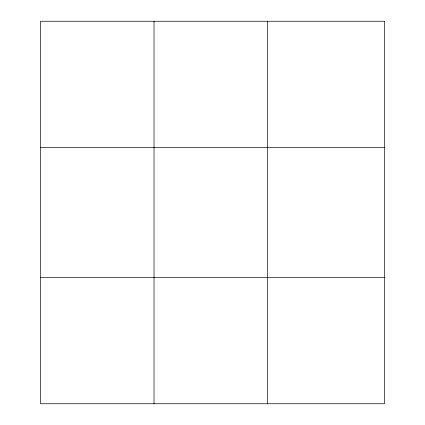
<?xml version="1.0" encoding="UTF-8"?>
<svg xmlns="http://www.w3.org/2000/svg" width="425" height="425" viewBox="0 0 425 425"><rect width="100%" height="100%" fill="white"/><g stroke="black" fill="none" stroke-linecap="round" stroke-linejoin="round"><path stroke-width="0.64" d="M154.02 403.75L154.02 21.25M267.543 403.75L267.543 21.25M40.497 147.475L384.503 147.475M40.497 277.525L384.503 277.525M384.503 21.25L384.503 403.75L40.497 403.75L40.497 21.25L384.503 21.25"/></g></svg>
